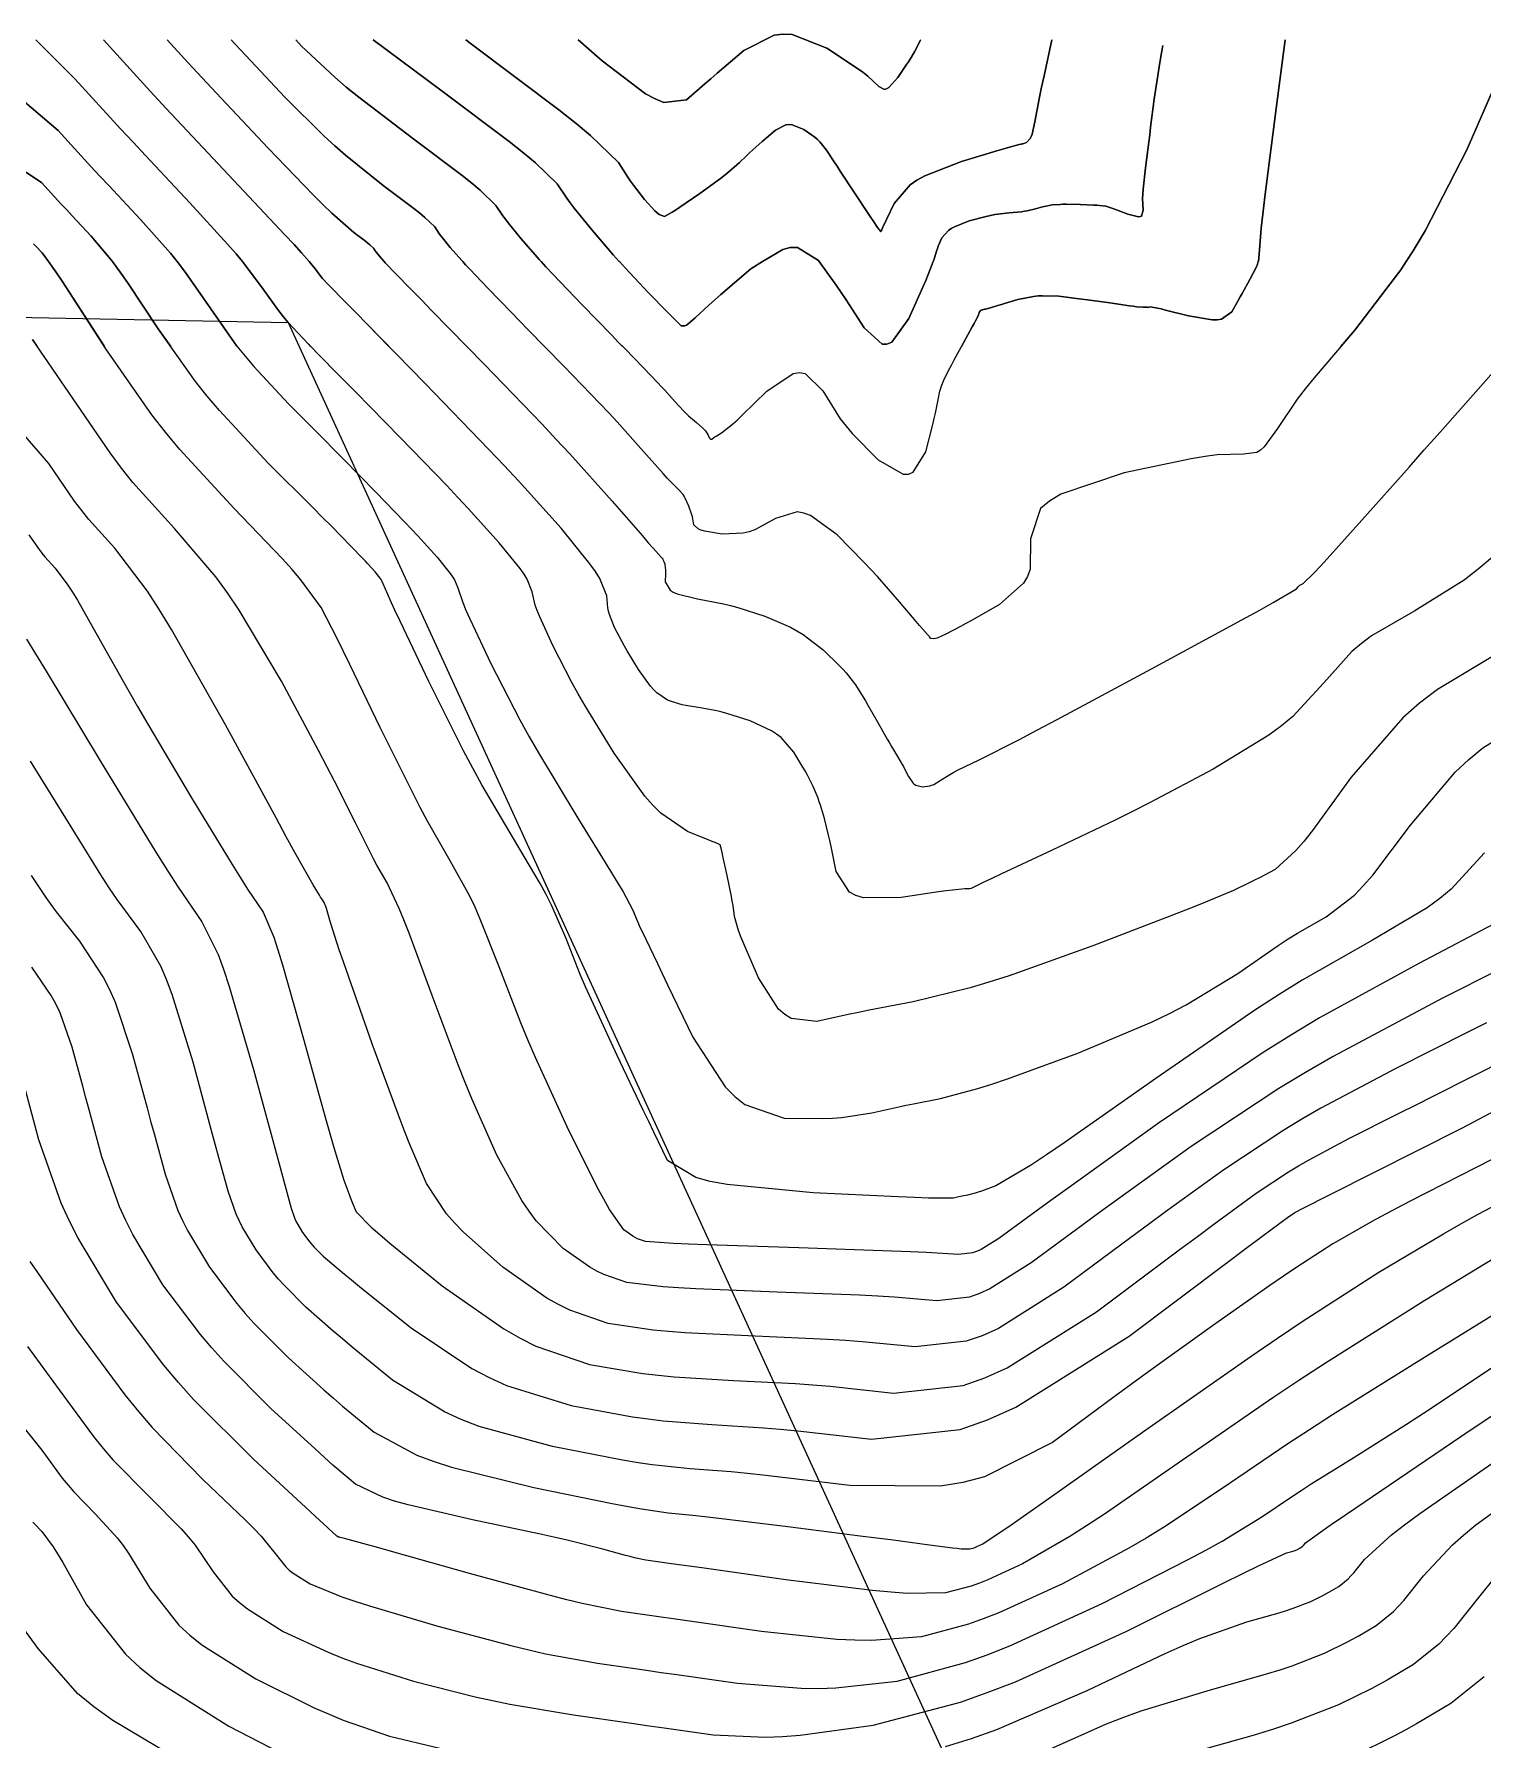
# Model space of a CAD drawing. Header units: metres. Extents: x 837475 to 838479, y 1189012 to 1191015.
# Drawn here: x 838141.1 to 838231.8, y 1190907.5 to 1191014.2 of the extents above; entities that cross this region are included whole.
import ezdxf

# ---------------------------------------------------------------- set-up
doc = ezdxf.new("R2010")
doc.units = ezdxf.units.M
doc.header["$LTSCALE"] = 0.3
for name, color, linetype in [('CORREDORVIA', 70, 'Continuous'), ('COTAS 10', 1, 'Continuous'), ('COTAS INT', 252, 'Continuous')]:
    doc.layers.add(name, color=color, linetype=linetype)

msp = doc.modelspace()

# ---------------------------------------------------------------- linework, layer by layer
at = {"layer": 'CORREDORVIA'}
msp.add_lwpolyline([(837910.67578, 1191000.96488), (838157.033, 1190996.193), (838237.174, 1190821.339), (838237.001, 1190602.875), (838240.0305, 1190437.1985), (838223.5365, 1190366.2715), (838212.196, 1190288.9195), (838227.642, 1189916.876), (838080.482, 1189451.8445), (837860.4834, 1189307.12351), (837593.19071, 1189234.39948), (837744.4868, 1189686.6093), (837750.277, 1189933.973), (837710.4905, 1190057.959), (837731.595, 1190134.414), (837885.383, 1190229.429), (837983.18356, 1190344.11971), (837817.55386, 1190502.18733), (837798.03286, 1190660.16958), (837963.57418, 1190795.98182)], close=True, dxfattribs=at)
at = {"layer": 'COTAS 10'}
for points in [[(838168.21516, 1190994.69515), (838166.038, 1190996.919), (838165.373, 1190997.599), (838164.812, 1190998.172), (838163.651, 1190999.362), (838163.218, 1190999.815), (838163.116, 1190999.925), (838163.048, 1191000), (838163.023, 1191000.027), (838162.751, 1191000.337), (838162.559, 1191000.573), (838162.516, 1191000.629), (838162.478, 1191000.681), (838162.376, 1191000.832), (838162.143, 1191001.061), (838162.021, 1191001.16), (838161.875, 1191001.276), (838161.142, 1191001.826), (838159.775, 1191003.034), (838159.23, 1191003.564), (838158.612, 1191004.18), (838155.778, 1191007.109), (838152.533, 1191010.558), (838151.656, 1191011.5), (838150.788, 1191012.438), (838149.4754, 1191013.87212), (838150.788, 1191012.438), (838151.656, 1191011.5), (838152.533, 1191010.558), (838155.778, 1191007.109), (838158.612, 1191004.18), (838159.23, 1191003.564), (838159.775, 1191003.034), (838161.142, 1191001.826), (838161.875, 1191001.276), (838162.021, 1191001.16), (838162.143, 1191001.061), (838162.376, 1191000.832), (838162.478, 1191000.681), (838162.516, 1191000.629), (838162.559, 1191000.573), (838162.751, 1191000.337), (838163.023, 1191000.027), (838163.048, 1191000), (838163.116, 1190999.925), (838163.218, 1190999.815), (838163.651, 1190999.362), (838164.812, 1190998.172), (838165.373, 1190997.599), (838166.038, 1190996.919), (838169.302, 1190993.585), (838172.928, 1190989.821), (838173.821, 1190988.871), (838174.666, 1190987.961), (838177.316, 1190985.007), (838179.208, 1190982.83), (838179.575, 1190982.41), (838179.875, 1190982.069), (838180.391, 1190981.497), (838180.46, 1190981.422), (838180.478, 1190981.394), (838180.496, 1190981.364), (838180.555, 1190981.229), (838180.603, 1190981.082), (838180.613, 1190981.043), (838180.621, 1190981.005), (838180.642, 1190980.877), (838180.649, 1190980.663), (838180.649, 1190980.465), (838180.642, 1190979.965), (838180.945, 1190979.44), (838181.14, 1190979.32), (838181.382, 1190979.209), (838182.66, 1190978.899), (838184.275, 1190978.586), (838184.73, 1190978.474), (838185.19, 1190978.351), (838186.878, 1190977.816), (838188.478, 1190977.123), (838188.881, 1190976.901), (838189.267, 1190976.665), (838190.518, 1190975.705), (838191.52, 1190974.733), (838191.75, 1190974.49), (838191.958, 1190974.259), (838192.537, 1190973.517), (838193.021, 1190972.75), (838193.169, 1190972.503), (838193.324, 1190972.24), (838193.936, 1190971.164), (838194.523, 1190970.12), (838194.662, 1190969.878), (838194.791, 1190969.657), (838195.172, 1190969.024), (838195.467, 1190968.528), (838195.543, 1190968.392), (838195.615, 1190968.256), (838195.855, 1190967.771), (838196.126, 1190967.381), (838196.218, 1190967.306), (838196.318, 1190967.244), (838196.743, 1190967.138), (838197.201, 1190967.187), (838197.321, 1190967.224), (838197.44, 1190967.27), (838197.844, 1190967.519), (838198.447, 1190967.906), (838198.691, 1190968.04), (838198.967, 1190968.185), (838200.242, 1190968.805), (838202.809, 1190970.102), (838203.901, 1190970.674), (838205.158, 1190971.339), (838211.072, 1190974.511), (838216.716, 1190977.577), (838217.802, 1190978.175), (838218.682, 1190978.665), (838220.137, 1190979.528), (838220.267, 1190979.674), (838220.311, 1190979.711), (838220.359, 1190979.746), (838220.559, 1190979.863), (838221.258, 1190980.533), (838221.62, 1190980.918), (838222.055, 1190981.389), (838224.232, 1190983.81), (838227.205, 1190987.158), (838228.141, 1190988.214), (838229.127, 1190989.327), (838233.095, 1190993.81)], [(838232.864, 1190958.746), (838227.808, 1190956.076), (838221.589, 1190952.673), (838219.829, 1190951.614), (838218.054, 1190950.504), (838211.509, 1190946.076), (838205.929, 1190942.076), (838204.763, 1190941.236), (838203.761, 1190940.512), (838201.509, 1190938.868), (838200.404, 1190938.174), (838200.125, 1190938.05), (838199.859, 1190937.955), (838198.993, 1190937.861), (838196.98, 1190937.983), (838195.99, 1190938.026), (838194.812, 1190938.072), (838188.993, 1190938.27), (838183.237, 1190938.468), (838182.098, 1190938.514), (838181.157, 1190938.556), (838179.4, 1190938.677), (838178.907, 1190938.847), (838178.762, 1190938.919), (838178.614, 1190939.003), (838178.048, 1190939.4), (838177.147, 1190940.676), (838176.787, 1190941.314), (838176.379, 1190942.076), (838174.506, 1190945.858), (838172.522, 1190950.182), (838172.043, 1190951.287), (838171.596, 1190952.351), (838170.237, 1190955.858), (838169.064, 1190958.851), (838168.734, 1190959.591), (838168.402, 1190960.293), (838167.184, 1190962.507), (838165.762, 1190964.981), (838165.302, 1190965.846), (838164.813, 1190966.79), (838162.805, 1190970.852), (838160.901, 1190974.782), (838160.477, 1190975.644), (838160.098, 1190976.407), (838159.103, 1190978.345), (838157.84, 1190980.085), (838157.292, 1190980.723), (838156.658, 1190981.43), (838153.652, 1190984.549), (838150.252, 1190988.25), (838149.369, 1190989.323), (838148.512, 1190990.418), (838145.628, 1190994.549), (838143.363, 1190998.067), (838142.895, 1190998.776), (838142.496, 1190999.369), (838142.036, 1191000), (838141.633, 1191000.554), (838141.217, 1191000.996), (838141.101, 1191001.122)], [(838141.101, 1191001.122), (838141.217, 1191000.996), (838141.633, 1191000.554), (838142.036, 1191000), (838142.496, 1190999.369), (838142.895, 1190998.776), (838143.363, 1190998.067), (838145.53391, 1190994.69515)], [(838232.406, 1190943.83), (838227.255, 1190941.191), (838226.11, 1190940.588), (838225.086, 1190940.04), (838222.406, 1190938.521), (838220.105, 1190937.031), (838219.321, 1190936.501), (838218.473, 1190935.92), (838214.877, 1190933.398), (838210.903, 1190930.542), (838209.816, 1190929.75), (838208.735, 1190928.958), (838204.877, 1190926.094), (838200.608, 1190923.938), (838199.267, 1190923.592), (838197.857, 1190923.355), (838192.19, 1190923.407), (838186.936, 1190924.031), (838185.786, 1190924.155), (838184.768, 1190924.257), (838182.19, 1190924.45), (838179.826, 1190924.696), (838178.942, 1190924.831), (838177.958, 1190924.996), (838173.576, 1190925.836), (838168.982, 1190927.102), (838167.864, 1190927.536), (838166.813, 1190928.006), (838163.576, 1190930.005), (838161.039, 1190932.065), (838160.43, 1190932.574), (838159.862, 1190933.056), (838158.145, 1190934.574), (838156.783, 1190935.939), (838156.439, 1190936.324), (838156.108, 1190936.713), (838155.031, 1190938.145), (838154.162, 1190939.593), (838153.962, 1190939.993), (838153.781, 1190940.391), (838153.275, 1190941.826), (838152.703, 1190943.934), (838152.48, 1190944.758), (838152.229, 1190945.686), (838151.087, 1190949.904), (838149.779, 1190954.137), (838149.422, 1190955.074), (838149.069, 1190955.909), (838147.811, 1190958.078), (838146.336, 1190960.081), (838145.845, 1190960.812), (838145.317, 1190961.619), (838143.114, 1190965.171), (838140.91, 1190968.735)], [(838140.735, 1190932.112), (838142.704, 1190929.393), (838144.856, 1190926.469), (838145.463, 1190925.728), (838146.076, 1190925.018), (838148.333, 1190922.704), (838150.342, 1190920.695), (838150.799, 1190920.178), (838151.213, 1190919.677), (838152.351, 1190918.007), (838153.542, 1190916.485), (838153.99, 1190916.077), (838154.49, 1190915.675), (838156.722, 1190914.274), (838159.536, 1190912.966), (838160.402, 1190912.624), (838161.306, 1190912.29), (838164.887, 1190911.154), (838168.749, 1190910.172), (838169.83, 1190909.936), (838170.917, 1190909.715), (838174.887, 1190909.042), (838178.666, 1190908.503), (838179.633, 1190908.365), (838180.565, 1190908.233), (838183.643, 1190907.798), (838186.913, 1190907.648), (838187.965, 1190907.695), (838189.081, 1190907.781), (838193.643, 1190908.41), (838199.108, 1190909.847), (838200.793, 1190910.443), (838202.552, 1190911.123), (838209.527, 1190914.294), (838215.6, 1190917.312), (838216.791, 1190917.896), (838217.769, 1190918.371), (838219.527, 1190919.181), (838219.85, 1190919.272), (838219.923, 1190919.295), (838219.989, 1190919.316), (838220.165, 1190919.385), (838220.286, 1190919.445), (838220.317, 1190919.461), (838220.347, 1190919.478), (838220.445, 1190919.536), (838220.539, 1190919.612), (838220.566, 1190919.639), (838220.595, 1190919.67), (838220.701, 1190919.804), (838222.259, 1190920.918), (838223.202, 1190921.567), (838224.367, 1190922.362), (838230.421, 1190926.462), (838236.834, 1190930.741)]]:
    msp.add_lwpolyline(points, dxfattribs=at)
msp.add_lwpolyline([(838175.178, 1191013.87212), (838176.687, 1191012.561), (838179.399, 1191010.498), (838180.002, 1191010.179), (838180.542, 1191009.969), (838181.958, 1191010.123), (838183.115, 1191011.123), (838183.492, 1191011.448), (838183.894, 1191011.793), (838185.547, 1191013.21), (838187.447, 1191014.177), (838188.003, 1191014.239), (838188.573, 1191014.211), (838190.742, 1191013.365), (838192.614, 1191012.126), (838192.997, 1191011.85), (838193.321, 1191011.603), (838194.001, 1191010.955), (838194.363, 1191010.764), (838194.486, 1191010.806), (838194.62, 1191010.889), (838195.187, 1191011.531), (838195.735, 1191012.328), (838195.856, 1191012.509), (838195.964, 1191012.673), (838196.245, 1191013.122), (838196.616, 1191013.857), (838196.62325, 1191013.87212), (838196.616, 1191013.857), (838196.245, 1191013.122), (838195.964, 1191012.673), (838195.856, 1191012.509), (838195.735, 1191012.328), (838195.187, 1191011.531), (838194.62, 1191010.889), (838194.486, 1191010.806), (838194.363, 1191010.764), (838194.001, 1191010.955), (838193.321, 1191011.603), (838192.997, 1191011.85), (838192.614, 1191012.126), (838190.742, 1191013.365), (838188.573, 1191014.211), (838188.003, 1191014.239), (838187.447, 1191014.177), (838185.547, 1191013.21), (838183.894, 1191011.793), (838183.492, 1191011.448), (838183.115, 1191011.123), (838181.958, 1191010.123), (838180.542, 1191009.969), (838180.002, 1191010.179), (838179.399, 1191010.498), (838176.687, 1191012.561)], close=True, dxfattribs=at)
at = {"layer": 'COTAS INT'}
for points in [[(838233.565, 1190975.966), (838228.965, 1190973.229), (838227.847, 1190972.36), (838226.797, 1190971.443), (838223.565, 1190967.732), (838221.136, 1190964.397), (838220.592, 1190963.717), (838220.103, 1190963.143), (838218.802, 1190961.947), (838217.833, 1190961.44), (838217.554, 1190961.3), (838217.271, 1190961.159), (838216.208, 1190960.65), (838214.193, 1190959.809), (838213.309, 1190959.459), (838212.284, 1190959.058), (838207.406, 1190957.186), (838202.153, 1190955.305), (838200.891, 1190954.899), (838199.714, 1190954.542), (838196.159, 1190953.665), (838193.403, 1190953.142), (838192.729, 1190953.008), (838192.094, 1190952.878), (838190.122, 1190952.449), (838188.517, 1190952.624), (838188.112, 1190952.875), (838187.725, 1190953.214), (838186.473, 1190955.17), (838185.551, 1190957.3), (838185.371, 1190957.748), (838185.225, 1190958.136), (838184.972, 1190959.024), (838184.878, 1190959.712), (838184.832, 1190959.973), (838184.777, 1190960.264), (838184.507, 1190961.573), (838184.243, 1190962.786), (838184.192, 1190963.018), (838184.151, 1190963.205), (838184.084, 1190963.505), (838183.767, 1190963.636), (838183.568, 1190963.717), (838183.322, 1190963.818), (838182.032, 1190964.341), (838180.352, 1190965.487), (838179.859, 1190965.98), (838179.355, 1190966.549), (838177.433, 1190969.236), (838175.629, 1190972.207), (838175.197, 1190972.954), (838174.796, 1190973.669), (838173.593, 1190975.981), (838172.784, 1190977.772), (838172.63, 1190978.159), (838172.506, 1190978.498), (838172.314, 1190979.331), (838172, 1190980.121), (838171.799, 1190980.433), (838171.55, 1190980.787), (838170.239, 1190982.403), (838168.301, 1190984.555), (838167.657, 1190985.246), (838166.965, 1190985.979), (838164.078, 1190988.97), (838161.246, 1190991.856), (838160.59, 1190992.522), (838159.989, 1190993.131), (838158.283, 1190994.85), (838157.033, 1190996.193), (838156.721, 1190996.566), (838156.424, 1190996.938), (838155.472, 1190998.283), (838154.247, 1190999.93), (838154.189, 1191000), (838153.777, 1191000.493), (838153.251, 1191001.102), (838150.878, 1191003.689), (838148.108, 1191006.636), (838147.33, 1191007.472), (838146.549, 1191008.318), (838143.689, 1191011.447), (838141.24807, 1191013.87212), (838143.689, 1191011.447), (838146.549, 1191008.318), (838147.33, 1191007.472), (838148.108, 1191006.636), (838150.878, 1191003.689), (838153.251, 1191001.102), (838153.777, 1191000.493), (838154.189, 1191000), (838154.247, 1190999.93), (838155.472, 1190998.283), (838156.424, 1190996.938), (838156.721, 1190996.566), (838157.033, 1190996.193), (838158.283, 1190994.85), (838158.43668, 1190994.69515)], [(838177.96259, 1190994.69515), (838177.698, 1190994.967), (838177.264, 1190995.413), (838175.428, 1190997.304), (838173.598, 1190999.22), (838173.169, 1190999.682), (838172.877, 1191000), (838172.773, 1191000.113), (838171.623, 1191001.423), (838170.814, 1191002.422), (838170.633, 1191002.658), (838170.471, 1191002.876), (838170.042, 1191003.518), (838169.055, 1191004.482), (838168.541, 1191004.904), (838167.924, 1191005.393), (838164.825, 1191007.717), (838161.459, 1191010.283), (838160.673, 1191010.924), (838159.951, 1191011.535), (838157.868, 1191013.491), (838157.50943, 1191013.87212), (838157.868, 1191013.491), (838159.951, 1191011.535), (838160.673, 1191010.924), (838161.459, 1191010.283), (838164.825, 1191007.717), (838167.924, 1191005.393), (838168.541, 1191004.904), (838169.055, 1191004.482), (838170.042, 1191003.518), (838170.471, 1191002.876), (838170.633, 1191002.658), (838170.814, 1191002.422), (838171.623, 1191001.423), (838172.773, 1191000.113), (838172.877, 1191000), (838173.169, 1190999.682), (838173.598, 1190999.22), (838175.428, 1190997.304), (838177.264, 1190995.413), (838177.698, 1190994.967), (838178.099, 1190994.555), (838179.278, 1190993.347), (838180.167, 1190992.424), (838180.386, 1190992.191), (838180.594, 1190991.968), (838181.243, 1190991.243), (838181.799, 1190990.64), (838181.946, 1190990.493), (838182.091, 1190990.354), (838182.591, 1190989.928), (838182.997, 1190989.582), (838183.083, 1190989.494), (838183.157, 1190989.409), (838183.326, 1190989.133), (838183.415, 1190988.942), (838183.439, 1190988.912), (838183.462, 1190988.891), (838183.543, 1190988.897), (838183.685, 1190988.998), (838183.747, 1190989.037), (838183.819, 1190989.081), (838184.162, 1190989.282), (838184.845, 1190989.824), (838185.132, 1190990.083), (838185.46, 1190990.389), (838186.998, 1190991.89), (838188.637, 1190992.995), (838189.029, 1190993.052), (838189.395, 1190993.001), (838190.494, 1190991.919), (838191.589, 1190990.17), (838191.953, 1190989.699), (838192.343, 1190989.233), (838193.969, 1190987.6), (838195.517, 1190986.707), (838195.858, 1190986.708), (838196.161, 1190986.816), (838196.939, 1190988.106), (838197.379, 1190989.816), (838197.47, 1190990.189), (838197.546, 1190990.518), (838197.707, 1190991.347), (838197.814, 1190991.883), (838197.856, 1190992.028), (838197.903, 1190992.172), (838198.118, 1190992.681), (838198.451, 1190993.328), (838198.573, 1190993.558), (838198.708, 1190993.811), (838199.302, 1190994.912), (838199.855, 1190995.929), (838199.963, 1190996.13), (838200.052, 1190996.295), (838200.214, 1190996.601), (838200.247, 1190996.68), (838200.263, 1190996.724), (838200.289, 1190996.807), (838200.321, 1190996.88), (838200.333, 1190996.897), (838200.347, 1190996.911), (838200.405, 1190996.952), (838200.469, 1190996.978), (838200.486, 1190996.984), (838200.502, 1190996.99), (838200.556, 1190997.007), (838200.611, 1190997.019), (838200.627, 1190997.022), (838200.643, 1190997.026), (838200.707, 1190997.035), (838200.811, 1190997.059), (838200.853, 1190997.071), (838200.901, 1190997.086), (838201.123, 1190997.156), (838201.524, 1190997.279), (838201.684, 1190997.326), (838201.866, 1190997.38), (838202.702, 1190997.62), (838203.688, 1190997.822), (838203.965, 1190997.851), (838204.243, 1190997.868), (838205.261, 1190997.833), (838206.378, 1190997.701), (838206.718, 1190997.657), (838207.072, 1190997.61), (838208.462, 1190997.413), (838209.682, 1190997.239), (838209.929, 1190997.206), (838210.136, 1190997.18), (838210.554, 1190997.142), (838210.689, 1190997.146), (838210.718, 1190997.145), (838210.743, 1190997.145), (838210.801, 1190997.14), (838210.851, 1190997.139), (838210.871, 1190997.141), (838210.894, 1190997.145), (838210.998, 1190997.165), (838211.437, 1190997.095), (838211.671, 1190997.041), (838211.954, 1190996.972), (838213.382, 1190996.597), (838214.86, 1190996.349), (838215.174, 1190996.36), (838215.448, 1190996.406), (838216.093, 1190996.856), (838216.497, 1190997.577), (838216.618, 1190997.792), (838216.743, 1190998.014), (838217.229, 1190998.872), (838217.63, 1190999.667), (838217.701, 1190999.849), (838217.751, 1191000), (838217.756, 1191000.014), (838217.81, 1191000.474), (838217.937, 1191002.084), (838218.037, 1191002.975), (838218.166, 1191004.058), (838218.868, 1191009.579), (838219.44277, 1191013.87212), (838218.868, 1191009.579), (838218.166, 1191004.058), (838218.037, 1191002.975), (838217.937, 1191002.084), (838217.81, 1191000.474), (838217.756, 1191000.014), (838217.751, 1191000), (838217.701, 1190999.849), (838217.63, 1190999.667), (838217.229, 1190998.872), (838216.743, 1190998.014), (838216.618, 1190997.792), (838216.497, 1190997.577), (838216.093, 1190996.856), (838215.448, 1190996.406), (838215.174, 1190996.36), (838214.86, 1190996.349), (838213.382, 1190996.597), (838211.954, 1190996.972), (838211.671, 1190997.041), (838211.437, 1190997.095), (838210.998, 1190997.165), (838210.894, 1190997.145), (838210.871, 1190997.141), (838210.851, 1190997.139), (838210.801, 1190997.14), (838210.743, 1190997.145), (838210.718, 1190997.145), (838210.689, 1190997.146), (838210.554, 1190997.142), (838210.136, 1190997.18), (838209.929, 1190997.206), (838209.682, 1190997.239), (838208.462, 1190997.413), (838207.072, 1190997.61), (838206.718, 1190997.657), (838206.378, 1190997.701), (838205.261, 1190997.833), (838204.243, 1190997.868), (838203.965, 1190997.851), (838203.688, 1190997.822), (838202.702, 1190997.62), (838201.866, 1190997.38), (838201.684, 1190997.326), (838201.524, 1190997.279), (838201.123, 1190997.156), (838200.901, 1190997.086), (838200.853, 1190997.071), (838200.811, 1190997.059), (838200.707, 1190997.035), (838200.643, 1190997.026), (838200.627, 1190997.022), (838200.611, 1190997.019), (838200.556, 1190997.007), (838200.502, 1190996.99), (838200.486, 1190996.984), (838200.469, 1190996.978), (838200.405, 1190996.952), (838200.347, 1190996.911), (838200.333, 1190996.897), (838200.321, 1190996.88), (838200.289, 1190996.807), (838200.263, 1190996.724), (838200.247, 1190996.68), (838200.214, 1190996.601), (838200.052, 1190996.295), (838199.963, 1190996.13), (838199.855, 1190995.929), (838199.302, 1190994.912), (838199.18501, 1190994.69515)], [(838232.938, 1191011.876), (838230.796, 1191007.005), (838228.191, 1191001.936), (838227.438, 1191000.68), (838227.001, 1191000), (838226.672, 1190999.488), (838223.791, 1190995.714), (838221.242, 1190992.726), (838220.685, 1190992.029), (838220.192, 1190991.389), (838218.949, 1190989.546), (838218.123, 1190988.405), (838217.893, 1190988.207), (838217.663, 1190988.059), (838216.829, 1190987.953), (838215.173, 1190987.91), (838214.424, 1190987.802), (838213.55, 1190987.654), (838209.348, 1190986.773), (838205.396, 1190985.441), (838204.68, 1190985.008), (838204.128, 1190984.547), (838203.502, 1190982.652), (838203.473, 1190980.758), (838203.298, 1190980.299), (838203.05, 1190979.867), (838201.551, 1190978.543), (838199.837, 1190977.563), (838199.453, 1190977.348), (838199.109, 1190977.158), (838198.195, 1190976.678), (838197.653, 1190976.442), (838197.543, 1190976.407), (838197.45, 1190976.385), (838197.262, 1190976.411), (838197.185, 1190976.517), (838197.163, 1190976.544), (838197.14, 1190976.571), (838197.053, 1190976.659), (838196.729, 1190977.025), (838196.556, 1190977.226), (838196.348, 1190977.47), (838195.295, 1190978.714), (838193.915, 1190980.284), (838193.5, 1190980.733), (838193.07, 1190981.189), (838191.4, 1190982.891), (838189.733, 1190984.111), (838189.306, 1190984.264), (838188.893, 1190984.337), (838187.529, 1190983.929), (838186.247, 1190983.211), (838185.886, 1190983.087), (838185.523, 1190982.995), (838184.191, 1190982.936), (838183.102, 1190983.121), (838182.891, 1190983.183), (838182.72, 1190983.251), (838182.432, 1190983.537), (838182.365, 1190983.907), (838182.334, 1190984.028), (838182.297, 1190984.158), (838182.119, 1190984.692), (838181.892, 1190985.205), (838181.825, 1190985.322), (838181.756, 1190985.427), (838181.491, 1190985.712), (838180.983, 1190986.212), (838180.761, 1190986.451), (838180.503, 1190986.735), (838179.28, 1190988.125), (838177.63, 1190989.964), (838177.104, 1190990.531), (838176.548, 1190991.123), (838174.29, 1190993.466), (838172.068, 1190995.737), (838171.536, 1190996.283), (838171.038, 1190996.792), (838169.539, 1190998.333), (838168.408, 1190999.518), (838168.142, 1190999.803), (838167.962, 1191000), (838168.142, 1190999.803), (838168.408, 1190999.518), (838169.539, 1190998.333), (838171.038, 1190996.792), (838171.536, 1190996.283), (838172.068, 1190995.737), (838173.08737, 1190994.69515)], [(838222.92184, 1190994.69515), (838223.791, 1190995.714), (838226.672, 1190999.488), (838227.001, 1191000), (838227.438, 1191000.68), (838228.191, 1191001.936), (838230.796, 1191007.005), (838232.938, 1191011.876)], [(838153.85106, 1190994.69515), (838153.832, 1190994.719), (838152.191, 1190997.038), (838150.619, 1190999.309), (838150.15, 1190999.92), (838150.086, 1191000), (838149.666, 1191000.524), (838147.796, 1191002.644), (838145.811, 1191004.756), (838145.254, 1191005.356), (838144.693, 1191005.962), (838142.644, 1191008.204), (838140.384, 1191010.127)], [(838140.384, 1191010.127), (838142.644, 1191008.204), (838144.693, 1191005.962), (838145.254, 1191005.356), (838145.811, 1191004.756), (838147.796, 1191002.644), (838149.666, 1191000.524), (838150.086, 1191000), (838150.15, 1190999.92), (838150.619, 1190999.309), (838152.191, 1190997.038), (838153.832, 1190994.719), (838154.345, 1190994.077), (838154.883, 1190993.435), (838157.038, 1190991.118), (838159.292, 1190988.858), (838159.893, 1190988.252), (838160.484, 1190987.655), (838162.533, 1190985.572), (838164.327, 1190983.714), (838164.756, 1190983.259), (838165.157, 1190982.829), (838166.36, 1190981.493), (838167.175, 1190980.489), (838167.33, 1190980.269), (838167.454, 1190980.075), (838167.65, 1190979.584), (838167.964, 1190978.661), (838168.164, 1190978.194), (838168.413, 1190977.635), (838169.718, 1190974.853), (838171.531, 1190971.327), (838172.1, 1190970.299), (838172.698, 1190969.249), (838175.099, 1190965.269), (838177.215, 1190961.86), (838177.633, 1190961.171), (838177.978, 1190960.591), (838178.617, 1190959.413), (838178.839, 1190958.855), (838178.921, 1190958.665), (838179.012, 1190958.461), (838179.413, 1190957.595), (838180.147, 1190956.069), (838180.446, 1190955.447), (838180.788, 1190954.74), (838182.373, 1190951.466), (838184.377, 1190948.355), (838184.985, 1190947.75), (838185.614, 1190947.256), (838188.075, 1190946.397), (838190.504, 1190946.365), (838191.112, 1190946.393), (838191.693, 1190946.436), (838193.561, 1190946.725), (838195.247, 1190947.1), (838195.713, 1190947.198), (838196.179, 1190947.294), (838197.858, 1190947.619), (838200.198, 1190948.243), (838201.08, 1190948.528), (838202.064, 1190948.861), (838206.462, 1190950.468), (838211.074, 1190952.402), (838212.192, 1190952.942), (838213.242, 1190953.484), (838216.462, 1190955.455), (838218.997, 1190957.204), (838219.616, 1190957.606), (838220.199, 1190957.971), (838222.003, 1190958.993), (838223.767, 1190960.351), (838224.324, 1190960.929), (838224.911, 1190961.593), (838227.281, 1190964.722), (838230.068, 1190968.043), (838230.918, 1190968.83), (838231.803, 1190969.56), (838235.278, 1190971.714)], [(838231.898, 1190963.008), (838229.832, 1190960.735), (838229.107, 1190960.136), (838228.315, 1190959.549), (838224.906, 1190957.535), (838220.487, 1190955.031), (838219.06, 1190954.135), (838217.544, 1190953.152), (838211.333, 1190948.868), (838205.67, 1190944.885), (838204.5, 1190944.09), (838203.502, 1190943.43), (838201.333, 1190942.16), (838200.426, 1190941.828), (838200.223, 1190941.76), (838200.041, 1190941.701), (838199.558, 1190941.572), (838199.212, 1190941.505), (838199.115, 1190941.485), (838199.019, 1190941.465), (838198.671, 1190941.388), (838197.113, 1190941.389), (838196.253, 1190941.418), (838195.208, 1190941.46), (838189.888, 1190941.715), (838184.518, 1190942.231), (838183.441, 1190942.438), (838182.541, 1190942.671), (838180.775, 1190943.745), (838179.924, 1190945.513), (838179.603, 1190946.185), (838179.244, 1190946.936), (838177.636, 1190950.308), (838176.017, 1190953.796), (838175.651, 1190954.621), (838175.321, 1190955.385), (838174.427, 1190957.636), (838173.521, 1190959.721), (838173.183, 1190960.381), (838172.808, 1190961.077), (838171.141, 1190963.888), (838169.166, 1190967.249), (838168.596, 1190968.291), (838168.016, 1190969.382), (838165.842, 1190973.726), (838164.042, 1190977.498), (838163.698, 1190978.229), (838163.422, 1190978.823), (838162.985, 1190979.838), (838162.909, 1190980.029), (838162.86, 1190980.105), (838162.8, 1190980.191), (838162.482, 1190980.582), (838162.012, 1190981.104), (838161.856, 1190981.272), (838161.689, 1190981.449), (838160.989, 1190982.175), (838159.721, 1190983.455), (838159.195, 1190983.982), (838158.594, 1190984.585), (838155.793, 1190987.385), (838152.733, 1190990.677), (838151.969, 1190991.588), (838151.241, 1190992.5), (838148.909, 1190995.793), (838146.991, 1190998.688), (838146.522, 1190999.348), (838146.081, 1190999.947), (838146.037, 1191000), (838144.715, 1191001.599), (838143.514, 1191002.876), (838143.177, 1191003.239), (838142.838, 1191003.605), (838141.599, 1191004.961), (838139.703, 1191006.201)], [(838139.703, 1191006.201), (838141.599, 1191004.961), (838142.838, 1191003.605), (838143.177, 1191003.239), (838143.514, 1191002.876), (838144.715, 1191001.599), (838146.037, 1191000), (838146.081, 1190999.947), (838146.522, 1190999.348), (838146.991, 1190998.688), (838148.909, 1190995.793), (838149.68646, 1190994.69515)], [(838232.4, 1190981.507), (838231.512, 1190980.746), (838230.633, 1190980.056), (838227.55, 1190978.149), (838224.843, 1190976.574), (838224.201, 1190976.094), (838223.607, 1190975.594), (838221.851, 1190973.63), (838219.909, 1190971.531), (838219.197, 1190970.946), (838218.41, 1190970.36), (838214.937, 1190968.229), (838210.978, 1190966.149), (838209.884, 1190965.594), (838208.791, 1190965.049), (838204.852, 1190963.156), (838201.68, 1190961.676), (838201.072, 1190961.391), (838200.58, 1190961.16), (838199.778, 1190960.775), (838199.693, 1190960.751), (838199.653, 1190960.747), (838199.607, 1190960.745), (838199.382, 1190960.745), (838198.607, 1190960.667), (838198.215, 1190960.615), (838197.744, 1190960.549), (838195.401, 1190960.203), (838193.045, 1190960.19), (838192.566, 1190960.336), (838192.163, 1190960.545), (838191.334, 1190961.84), (838191.017, 1190963.39), (838190.936, 1190963.761), (838190.859, 1190964.106), (838190.605, 1190965.141), (838190.355, 1190965.977), (838190.279, 1190966.196), (838190.201, 1190966.411), (838189.897, 1190967.143), (838189.517, 1190967.9), (838189.39, 1190968.13), (838189.254, 1190968.369), (838188.688, 1190969.309), (838187.887, 1190970.215), (838187.604, 1190970.433), (838187.294, 1190970.637), (838185.952, 1190971.258), (838184.548, 1190971.706), (838184.199, 1190971.801), (838183.867, 1190971.883), (838182.814, 1190972.078), (838181.93, 1190972.22), (838181.706, 1190972.269), (838181.491, 1190972.323), (838180.788, 1190972.556), (838180.116, 1190973.01), (838179.921, 1190973.203), (838179.722, 1190973.426), (838178.968, 1190974.476), (838178.264, 1190975.635), (838178.095, 1190975.927), (838177.939, 1190976.206), (838177.469, 1190977.108), (838177.155, 1190977.909), (838177.095, 1190978.124), (838177.048, 1190978.336), (838176.978, 1190979.077), (838176.545, 1190980.166), (838176.269, 1190980.598), (838175.924, 1190981.085), (838174.117, 1190983.313), (838171.446, 1190986.28), (838170.557, 1190987.233), (838169.604, 1190988.243), (838165.622, 1190992.368), (838162.009, 1190996.056), (838161.287, 1190996.792), (838160.687, 1190997.404), (838159.527, 1190998.582), (838160.687, 1190997.404), (838161.287, 1190996.792), (838162.009, 1190996.056), (838163.34218, 1190994.69515)], [(838236.422, 1190957.488), (838229.282, 1190953.899), (838222.446, 1190950.253), (838220.707, 1190949.246), (838219.035, 1190948.24), (838213.547, 1190944.617), (838208.939, 1190941.301), (838207.821, 1190940.489), (838206.771, 1190939.722), (838203.547, 1190937.337), (838200.95, 1190935.706), (838200.295, 1190935.414), (838199.668, 1190935.192), (838197.633, 1190934.97), (838194.971, 1190935.193), (838193.949, 1190935.252), (838192.803, 1190935.309), (838187.633, 1190935.506), (838182.555, 1190935.714), (838181.467, 1190935.778), (838180.517, 1190935.844), (838178.235, 1190936.109), (838176.785, 1190936.607), (838176.359, 1190936.821), (838175.922, 1190937.068), (838174.259, 1190938.235), (838172.568, 1190939.972), (838172.114, 1190940.579), (838171.667, 1190941.24), (838170.104, 1190944.08), (838168.555, 1190947.557), (838168.117, 1190948.62), (838167.676, 1190949.726), (838166.046, 1190954.08), (838164.607, 1190957.981), (838164.284, 1190958.801), (838163.995, 1190959.509), (838163.226, 1190961.126), (838162.587, 1190962.236), (838162.381, 1190962.625), (838162.161, 1190963.049), (838161.259, 1190964.873), (838159.947, 1190967.483), (838159.468, 1190968.402), (838158.939, 1190969.407), (838156.613, 1190973.747), (838153.972, 1190978.192), (838153.245, 1190979.263), (838152.52, 1190980.264), (838149.917, 1190983.304), (838147.327, 1190986.181), (838146.61, 1190987.08), (838145.893, 1190988.024), (838143.304, 1190991.8), (838141.04, 1190995.118)], [(838141.04, 1190995.118), (838141.32853, 1190994.69515)], [(838232.023, 1190952.361), (838230.908, 1190951.799), (838226.349, 1190949.507), (838221.673, 1190947.013), (838220.484, 1190946.325), (838219.34, 1190945.637), (838215.586, 1190943.158), (838211.95, 1190940.526), (838210.879, 1190939.741), (838209.781, 1190938.932), (838205.586, 1190935.807), (838201.496, 1190933.238), (838200.465, 1190932.779), (838199.477, 1190932.429), (838196.272, 1190932.079), (838192.962, 1190932.402), (838191.908, 1190932.478), (838190.794, 1190932.546), (838186.272, 1190932.742), (838181.873, 1190932.959), (838180.836, 1190933.041), (838179.877, 1190933.132), (838177.07, 1190933.541), (838174.662, 1190934.368), (838173.955, 1190934.723), (838173.231, 1190935.133), (838170.469, 1190937.07), (838167.989, 1190939.269), (838167.442, 1190939.843), (838166.955, 1190940.403), (838165.701, 1190942.302), (838164.657, 1190944.741), (838164.303, 1190945.641), (838163.92, 1190946.638), (838162.302, 1190951.052), (838160.805, 1190955.288), (838160.499, 1190956.173), (838160.239, 1190956.933), (838159.692, 1190958.638), (838159.484, 1190959.372), (838159.438, 1190959.52), (838159.397, 1190959.644), (838159.292, 1190959.888), (838159.141, 1190960.113), (838159.072, 1190960.223), (838158.99, 1190960.355), (838158.595, 1190961.005), (838157.466, 1190963.018), (838156.922, 1190964.008), (838156.278, 1190965.186), (838153.117, 1190971.005), (838149.732, 1190976.986), (838148.947, 1190978.266), (838148.228, 1190979.383), (838146.182, 1190982.06), (838144.567, 1190983.853), (838144.12, 1190984.414), (838143.673, 1190985.002), (838142.06, 1190987.356), (838140.19, 1190989.543)], [(838140.815, 1190982.911), (838141.454, 1190981.98), (838141.631, 1190981.747), (838141.808, 1190981.525), (838142.447, 1190980.815), (838143.256, 1190979.756), (838143.541, 1190979.314), (838143.851, 1190978.807), (838145.191, 1190976.44), (838147, 1190973.211), (838147.607, 1190972.16), (838148.259, 1190971.042), (838150.998, 1190966.44), (838153.53, 1190962.274), (838154.054, 1190961.431), (838154.499, 1190960.723), (838155.465, 1190959.285), (838156.139, 1190957.717), (838156.4, 1190956.926), (838156.694, 1190955.98), (838158.027, 1190951.278), (838159.35, 1190946.461), (838159.638, 1190945.442), (838159.892, 1190944.561), (838160.524, 1190942.518), (838160.893, 1190941.512), (838160.98, 1190941.285), (838161.061, 1190941.08), (838161.299, 1190940.524), (838162.243, 1190939.566), (838162.769, 1190939.108), (838163.41, 1190938.565), (838166.68, 1190935.906), (838170.54, 1190933.198), (838171.552, 1190932.625), (838172.54, 1190932.129), (838175.906, 1190930.972), (838179.237, 1190930.42), (838180.204, 1190930.304), (838181.19, 1190930.205), (838184.912, 1190929.978), (838188.785, 1190929.783), (838189.867, 1190929.703), (838190.954, 1190929.612), (838194.912, 1190929.189), (838199.286, 1190929.666), (838200.634, 1190930.143), (838202.042, 1190930.77), (838207.625, 1190934.277), (838212.791, 1190938.142), (838213.937, 1190938.994), (838214.96, 1190939.752), (838217.625, 1190941.699), (838219.645, 1190943.033), (838220.26, 1190943.403), (838220.9, 1190943.774), (838223.416, 1190945.116), (838226.578, 1190946.706), (838227.625, 1190947.234), (838228.746, 1190947.799), (838233.416, 1190950.153)], [(838140.659, 1190976.37), (838141.217, 1190975.461), (838141.891, 1190974.358), (838145.276, 1190968.761), (838148.765, 1190963.041), (838149.504, 1190961.861), (838150.145, 1190960.855), (838151.638, 1190958.682), (838152.652, 1190956.636), (838152.989, 1190955.711), (838153.352, 1190954.631), (838154.87, 1190949.437), (838156.529, 1190943.303), (838156.761, 1190942.446), (838157.219, 1190940.755), (838157.428, 1190940.162), (838157.503, 1190939.997), (838157.586, 1190939.832), (838157.945, 1190939.233), (838158.391, 1190938.641), (838158.527, 1190938.48), (838158.67, 1190938.321), (838159.233, 1190937.756), (838160.443, 1190936.73), (838160.993, 1190936.279), (838161.637, 1190935.756), (838164.741, 1190933.264), (838168.533, 1190930.717), (838169.611, 1190930.158), (838170.702, 1190929.663), (838174.741, 1190928.404), (838178.598, 1190927.708), (838179.573, 1190927.568), (838180.508, 1190927.45), (838183.551, 1190927.214), (838186.776, 1190927.02), (838187.827, 1190926.929), (838188.945, 1190926.822), (838193.551, 1190926.298), (838199.094, 1190926.903), (838200.804, 1190927.508), (838202.588, 1190928.302), (838209.664, 1190932.747), (838215.802, 1190937.352), (838216.995, 1190938.247), (838217.97, 1190938.977), (838219.664, 1190940.241), (838219.95, 1190940.43), (838220.037, 1190940.482), (838220.128, 1190940.535), (838220.484, 1190940.725), (838222.248, 1190941.614), (838230.484, 1190945.767), (838237.576, 1190949.513)], [(838140.951, 1190961.58), (838141.87, 1190960.198), (838142.185, 1190959.764), (838142.527, 1190959.308), (838143.984, 1190957.475), (838145.485, 1190955.183), (838145.855, 1190954.437), (838146.205, 1190953.642), (838147.305, 1190950.372), (838148.206, 1190947.044), (838148.431, 1190946.213), (838148.645, 1190945.423), (838149.331, 1190942.896), (838150.133, 1190940.621), (838150.421, 1190939.988), (838150.737, 1190939.355), (838152.116, 1190937.057), (838153.825, 1190934.785), (838154.35, 1190934.169), (838154.897, 1190933.557), (838157.057, 1190931.392), (838159.28, 1190929.383), (838159.867, 1190928.87), (838160.441, 1190928.375), (838162.411, 1190926.746), (838165.093, 1190925.296), (838166.117, 1190924.915), (838167.262, 1190924.542), (838172.411, 1190923.267), (838177.318, 1190922.284), (838178.31, 1190922.094), (838179.144, 1190921.941), (838180.83, 1190921.686), (838182.373, 1190921.542), (838183.116, 1190921.459), (838183.996, 1190921.357), (838188.315, 1190920.83), (838192.844, 1190920.26), (838193.857, 1190920.13), (838194.765, 1190920.013), (838197.175, 1190919.69), (838198.611, 1190919.503), (838198.906, 1190919.471), (838199.157, 1190919.448), (838199.69, 1190919.435), (838199.964, 1190919.509), (838200.05, 1190919.54), (838200.141, 1190919.576), (838200.511, 1190919.745), (838202.287, 1190920.94), (838203.266, 1190921.624), (838204.456, 1190922.459), (838210.511, 1190926.749), (838217.298, 1190931.499), (838218.95, 1190932.624), (838220.503, 1190933.667), (838225.288, 1190936.749), (838229.341, 1190939.161), (838230.432, 1190939.781), (838231.51, 1190940.381), (838235.288, 1190942.376)], [(838233.596, 1190938.282), (838228.17, 1190934.978), (838221.951, 1190931.052), (838220.293, 1190929.967), (838218.662, 1190928.883), (838213.001, 1190924.978), (838208.133, 1190921.613), (838207.002, 1190920.87), (838205.965, 1190920.208), (838203.001, 1190918.5), (838200.832, 1190917.506), (838200.295, 1190917.295), (838199.786, 1190917.111), (838198.178, 1190916.679), (838195.777, 1190916.652), (838194.768, 1190916.725), (838193.609, 1190916.832), (838188.178, 1190917.506), (838182.937, 1190918.243), (838181.036, 1190918.51), (838179.412, 1190918.739), (838178.722, 1190918.883), (838178.45, 1190918.95), (838178.143, 1190919.028), (838176.741, 1190919.412), (838174.496, 1190919.973), (838173.658, 1190920.165), (838172.725, 1190920.371), (838168.575, 1190921.246), (838164.553, 1190922.184), (838163.702, 1190922.43), (838162.964, 1190922.67), (838161.246, 1190923.487), (838159.843, 1190924.685), (838159.304, 1190925.165), (838158.699, 1190925.709), (838155.968, 1190928.209), (838153.01, 1190931.175), (838152.261, 1190932.013), (838151.542, 1190932.858), (838149.201, 1190935.968), (838147.313, 1190939.116), (838146.88, 1190939.984), (838146.486, 1190940.85), (838145.387, 1190943.967), (838144.587, 1190946.911), (838144.381, 1190947.669), (838144.183, 1190948.401), (838143.522, 1190950.839), (838142.761, 1190952.992), (838142.498, 1190953.545), (838142.213, 1190954.079), (838140.997, 1190955.853)], [(838233.82, 1190934.924), (838228.322, 1190931.528), (838222.389, 1190927.815), (838220.953, 1190926.89), (838219.607, 1190926.01), (838215.492, 1190923.206), (838211.811, 1190920.766), (838210.738, 1190920.116), (838209.642, 1190919.476), (838205.492, 1190917.256), (838201.522, 1190915.437), (838200.54, 1190915.05), (838199.608, 1190914.714), (838196.667, 1190913.922), (838193.545, 1190913.695), (838192.5, 1190913.715), (838191.377, 1190913.77), (838186.667, 1190914.27), (838182.146, 1190914.906), (838181.143, 1190915.048), (838180.246, 1190915.174), (838177.903, 1190915.507), (838175.445, 1190916.017), (838174.475, 1190916.256), (838173.38, 1190916.537), (838168.383, 1190917.903), (838163.646, 1190919.236), (838162.715, 1190919.496), (838161.95, 1190919.709), (838160.561, 1190920.082), (838160.298, 1190920.143), (838160.242, 1190920.159), (838160.194, 1190920.175), (838160.082, 1190920.228), (838159.245, 1190920.995), (838158.74, 1190921.46), (838158.117, 1190922.036), (838154.88, 1190925.027), (838151.123, 1190928.793), (838150.172, 1190929.857), (838149.26, 1190930.93), (838146.287, 1190934.88), (838143.889, 1190938.877), (838143.339, 1190939.98), (838142.838, 1190941.08), (838141.443, 1190945.038), (838140.529, 1190948.4)], [(838140.867, 1190937.428), (838141.354, 1190936.732), (838143.792, 1190933.173), (838146.809, 1190929.072), (838147.662, 1190928.033), (838148.521, 1190927.037), (838151.686, 1190923.792), (838154.35, 1190921.257), (838154.893, 1190920.708), (838155.353, 1190920.226), (838156.314, 1190919.04), (838156.888, 1190918.306), (838157.104, 1190918.11), (838157.345, 1190917.916), (838158.421, 1190917.241), (838160.396, 1190916.436), (838161.204, 1190916.16), (838162.125, 1190915.862), (838166.395, 1190914.596), (838170.976, 1190913.38), (838172.093, 1190913.113), (838173.144, 1190912.876), (838176.395, 1190912.274), (838179.456, 1190911.839), (838180.388, 1190911.706), (838181.356, 1190911.57), (838185.155, 1190911.034), (838189.145, 1190910.709), (838190.232, 1190910.705), (838191.313, 1190910.738), (838195.155, 1190911.166), (838199.43, 1190912.317), (838200.784, 1190912.806), (838202.212, 1190913.368), (838207.983, 1190916.011), (838213.319, 1190918.743), (838214.474, 1190919.362), (838215.488, 1190919.92), (838217.983, 1190921.435), (838219.824, 1190922.69), (838220.427, 1190923.083), (838221.069, 1190923.497), (838223.724, 1190925.159), (838227.032, 1190927.25), (838228.086, 1190927.934), (838229.2, 1190928.665), (838233.724, 1190931.682)], [(838140.116, 1190927.491), (838141.616, 1190925.613), (838142.902, 1190923.866), (838143.265, 1190923.423), (838143.631, 1190922.999), (838144.979, 1190921.616), (838146.335, 1190920.134), (838146.705, 1190919.647), (838147.074, 1190919.128), (838148.387, 1190916.974), (838150.196, 1190914.663), (838150.877, 1190914.044), (838151.635, 1190913.434), (838155.024, 1190911.307), (838158.676, 1190909.497), (838159.601, 1190909.087), (838160.488, 1190908.717), (838163.379, 1190907.711), (838166.522, 1190906.965)], [(838198.167, 1190907.069), (838199.793, 1190907.576), (838201.399, 1190908.133), (838207.04, 1190910.562), (838211.928, 1190912.898), (838213.06, 1190913.397), (838214.096, 1190913.832), (838217.04, 1190914.868), (838219.062, 1190915.44), (838219.518, 1190915.582), (838219.928, 1190915.717), (838221.032, 1190916.145), (838221.793, 1190916.523), (838221.986, 1190916.626), (838222.173, 1190916.728), (838222.785, 1190917.091), (838223.376, 1190917.568), (838223.548, 1190917.741), (838223.724, 1190917.933), (838224.392, 1190918.775), (838226.078, 1190920.308), (838226.896, 1190920.935), (838227.866, 1190921.651), (838232.639, 1190924.966)], [(838204.552, 1190906.83), (838208.255, 1190908.485), (838209.328, 1190908.899), (838210.423, 1190909.293), (838214.552, 1190910.556), (838218.275, 1190911.608), (838219.113, 1190911.869), (838219.868, 1190912.117), (838221.899, 1190912.906), (838223.299, 1190913.601), (838223.656, 1190913.79), (838223.999, 1190913.979), (838225.126, 1190914.647), (838226.212, 1190915.524), (838226.529, 1190915.843), (838226.853, 1190916.196), (838228.083, 1190917.745), (838229.898, 1190919.697), (838230.591, 1190920.304), (838231.366, 1190920.939), (838234.856, 1190923.47)], [(838141.066, 1190921.118), (838141.186, 1190920.979), (838141.626, 1190920.528), (838142.327, 1190919.573), (838142.611, 1190919.117), (838142.934, 1190918.578), (838144.424, 1190915.941), (838146.85, 1190912.842), (838147.763, 1190912.012), (838148.78, 1190911.194), (838153.325, 1190908.34), (838157.816, 1190906.027)], [(838233.717, 1190919.087), (838231.774, 1190916.716), (838229.983, 1190914.459), (838229.511, 1190913.945), (838229.049, 1190913.48), (838227.467, 1190912.203), (838225.825, 1190911.229), (838225.325, 1190910.955), (838224.805, 1190910.679), (838222.766, 1190909.666), (838219.807, 1190908.518), (838218.708, 1190908.156), (838217.487, 1190907.776), (838212.065, 1190906.244)], [(838151.627, 1190905.373), (838146.069, 1190908.691), (838144.883, 1190909.552), (838143.85, 1190910.389), (838141.397, 1190913.203), (838139.705, 1190915.518)], [(838231.886, 1190911.436), (838229.808, 1190909.759), (838227.65, 1190908.479), (838226.994, 1190908.119), (838226.312, 1190907.757), (838223.634, 1190906.427)]]:
    msp.add_lwpolyline(points, dxfattribs=at)
for points in [[(838145.48161, 1191013.87212), (838148.404, 1191010.675), (838149.407, 1191009.589), (838150.404, 1191008.516), (838153.96, 1191004.734), (838156.835, 1191001.68), (838157.404, 1191001.065), (838157.875, 1191000.551), (838158.347, 1191000), (838158.753, 1190999.527), (838159.015, 1190999.157), (838159.097, 1190999.054), (838159.183, 1190998.952), (838159.527, 1190998.582), (838159.183, 1190998.952), (838159.097, 1190999.054), (838159.015, 1190999.157), (838158.753, 1190999.527), (838158.347, 1191000), (838157.875, 1191000.551), (838157.404, 1191001.065), (838156.835, 1191001.68), (838153.96, 1191004.734), (838150.404, 1191008.516), (838149.407, 1191009.589), (838148.404, 1191010.675)], [(838153.47301, 1191013.87212), (838153.721, 1191013.604), (838154.381, 1191012.895), (838156.823, 1191010.3), (838159.282, 1191007.857), (838159.952, 1191007.244), (838160.617, 1191006.659), (838162.983, 1191004.772), (838164.899, 1191003.334), (838165.281, 1191003.032), (838165.599, 1191002.771), (838166.209, 1191002.175), (838166.475, 1191001.778), (838166.575, 1191001.643), (838166.687, 1191001.497), (838167.187, 1191000.88), (838167.898, 1191000.07), (838167.962, 1191000), (838167.898, 1191000.07), (838167.187, 1191000.88), (838166.687, 1191001.497), (838166.575, 1191001.643), (838166.475, 1191001.778), (838166.209, 1191002.175), (838165.599, 1191002.771), (838165.281, 1191003.032), (838164.899, 1191003.334), (838162.983, 1191004.772), (838160.617, 1191006.659), (838159.952, 1191007.244), (838159.282, 1191007.857), (838156.823, 1191010.3), (838154.381, 1191012.895), (838153.721, 1191013.604)], [(838186.729, 1191000), (838185.995, 1190999.553), (838184.115, 1190997.946), (838183.711, 1190997.594), (838183.358, 1190997.282), (838182.507, 1190996.489), (838182.057, 1190996.088), (838181.958, 1190996.022), (838181.87, 1190995.977), (838181.643, 1190995.977), (838181.231, 1190996.377), (838181.026, 1190996.583), (838180.782, 1190996.831), (838179.573, 1190998.071), (838178.143, 1190999.587), (838177.767, 1191000), (838177.759, 1191000.009), (838177.381, 1191000.432), (838176.059, 1191001.966), (838174.942, 1191003.346), (838174.692, 1191003.672), (838174.468, 1191003.974), (838173.875, 1191004.86), (838172.511, 1191006.193), (838171.801, 1191006.776), (838170.948, 1191007.451), (838166.666, 1191010.663), (838162.34927, 1191013.87212), (838166.666, 1191010.663), (838170.948, 1191007.451), (838171.801, 1191006.776), (838172.511, 1191006.193), (838173.875, 1191004.86), (838174.468, 1191003.974), (838174.692, 1191003.672), (838174.942, 1191003.346), (838176.059, 1191001.966), (838177.381, 1191000.432), (838177.759, 1191000.009), (838177.767, 1191000), (838178.143, 1190999.587), (838179.573, 1190998.071), (838180.782, 1190996.831), (838181.026, 1190996.583), (838181.231, 1190996.377), (838181.643, 1190995.977), (838181.87, 1190995.977), (838181.958, 1190996.022), (838182.057, 1190996.088), (838182.507, 1190996.489), (838183.358, 1190997.282), (838183.711, 1190997.594), (838184.115, 1190997.946), (838185.995, 1190999.553)], [(838193.507, 1191002.756), (838193.648, 1191002.543), (838193.923, 1191002.139), (838194.002, 1191002.032), (838194.02, 1191002.007), (838194.036, 1191001.984), (838194.08, 1191001.918), (838194.113, 1191001.888), (838194.122, 1191001.888), (838194.131, 1191001.892), (838194.162, 1191001.935), (838194.187, 1191001.992), (838194.193, 1191002.004), (838194.197, 1191002.015), (838194.207, 1191002.042), (838194.325, 1191002.297), (838194.397, 1191002.453), (838194.487, 1191002.644), (838194.957, 1191003.642), (838195.959, 1191004.798), (838196.385, 1191005.089), (838196.875, 1191005.369), (838199.182, 1191006.274), (838201.392, 1191006.938), (838201.822, 1191007.065), (838202.173, 1191007.168), (838202.782, 1191007.334), (838202.91, 1191007.356), (838202.957, 1191007.367), (838203.009, 1191007.38), (838203.242, 1191007.448), (838203.484, 1191007.7), (838203.543, 1191007.829), (838203.598, 1191007.984), (838203.766, 1191008.758), (838204.056, 1191010.286), (838204.188, 1191010.916), (838204.342, 1191011.635), (838204.8401, 1191013.87212), (838204.342, 1191011.635), (838204.188, 1191010.916), (838204.056, 1191010.286), (838203.766, 1191008.758), (838203.598, 1191007.984), (838203.543, 1191007.829), (838203.484, 1191007.7), (838203.242, 1191007.448), (838203.009, 1191007.38), (838202.957, 1191007.367), (838202.91, 1191007.356), (838202.782, 1191007.334), (838202.173, 1191007.168), (838201.822, 1191007.065), (838201.392, 1191006.938), (838199.182, 1191006.274), (838196.875, 1191005.369), (838196.385, 1191005.089), (838195.959, 1191004.798), (838194.957, 1191003.642), (838194.487, 1191002.644), (838194.397, 1191002.453), (838194.325, 1191002.297), (838194.207, 1191002.042), (838194.197, 1191002.015), (838194.193, 1191002.004), (838194.187, 1191001.992), (838194.162, 1191001.935), (838194.131, 1191001.892), (838194.122, 1191001.888), (838194.113, 1191001.888), (838194.08, 1191001.918), (838194.036, 1191001.984), (838194.02, 1191002.007), (838194.002, 1191002.032), (838193.923, 1191002.139), (838193.648, 1191002.543), (838193.507, 1191002.756), (838193.337, 1191003.011), (838192.489, 1191004.298), (838191.591, 1191005.664), (838191.391, 1191005.97), (838191.211, 1191006.245), (838190.734, 1191006.978), (838190.309, 1191007.498), (838190.161, 1191007.639), (838190.001, 1191007.78), (838189.313, 1191008.276), (838188.571, 1191008.566), (838188.376, 1191008.575), (838188.186, 1191008.554), (838187.536, 1191008.223), (838186.969, 1191007.738), (838186.832, 1191007.619), (838186.702, 1191007.508), (838186.303, 1191007.163), (838185.938, 1191006.833), (838185.829, 1191006.731), (838185.718, 1191006.625), (838185.291, 1191006.202), (838184.637, 1191005.631), (838184.383, 1191005.43), (838184.097, 1191005.211), (838182.801, 1191004.268), (838181.548, 1191003.401), (838181.289, 1191003.23), (838181.068, 1191003.089), (838180.59, 1191002.828), (838180.261, 1191002.95), (838180.134, 1191003.05), (838179.991, 1191003.179), (838179.349, 1191003.881), (838178.645, 1191004.779), (838178.464, 1191005.03), (838178.289, 1191005.282), (838177.708, 1191006.203), (838175.967, 1191007.903), (838175.062, 1191008.647), (838173.972, 1191009.509), (838168.508, 1191013.609), (838168.14826, 1191013.87212), (838168.508, 1191013.609), (838173.972, 1191009.509), (838175.062, 1191008.647), (838175.967, 1191007.903), (838177.708, 1191006.203), (838178.289, 1191005.282), (838178.464, 1191005.03), (838178.645, 1191004.779), (838179.349, 1191003.881), (838179.991, 1191003.179), (838180.134, 1191003.05), (838180.261, 1191002.95), (838180.59, 1191002.828), (838181.068, 1191003.089), (838181.289, 1191003.23), (838181.548, 1191003.401), (838182.801, 1191004.268), (838184.097, 1191005.211), (838184.383, 1191005.43), (838184.637, 1191005.631), (838185.291, 1191006.202), (838185.718, 1191006.625), (838185.829, 1191006.731), (838185.938, 1191006.833), (838186.303, 1191007.163), (838186.702, 1191007.508), (838186.832, 1191007.619), (838186.969, 1191007.738), (838187.536, 1191008.223), (838188.186, 1191008.554), (838188.376, 1191008.575), (838188.571, 1191008.566), (838189.313, 1191008.276), (838190.001, 1191007.78), (838190.161, 1191007.639), (838190.309, 1191007.498), (838190.734, 1191006.978), (838191.211, 1191006.245), (838191.391, 1191005.97), (838191.591, 1191005.664), (838192.489, 1191004.298), (838193.337, 1191003.011)], [(838197.402, 1191000), (838197.101, 1190999.186), (838196.946, 1190998.814), (838196.764, 1190998.392), (838195.884, 1190996.438), (838194.814, 1190994.955), (838194.512, 1190994.83), (838194.208, 1190994.828), (838193.088, 1190995.851), (838191.958, 1190997.61), (838191.647, 1190998.072), (838191.338, 1190998.523), (838190.273, 1191000), (838190.228, 1191000.063), (838188.908, 1191000.879), (838188.465, 1191000.874), (838187.99, 1191000.768), (838186.729, 1191000), (838187.99, 1191000.768), (838188.465, 1191000.874), (838188.908, 1191000.879), (838190.228, 1191000.063), (838190.273, 1191000), (838191.338, 1190998.523), (838191.647, 1190998.072), (838191.958, 1190997.61), (838193.088, 1190995.851), (838194.208, 1190994.828), (838194.512, 1190994.83), (838194.814, 1190994.955), (838195.884, 1190996.438), (838196.764, 1190998.392), (838196.946, 1190998.814), (838197.101, 1190999.186), (838197.402, 1191000), (838197.439, 1191000.099), (838197.617, 1191000.663), (838197.671, 1191000.814), (838197.727, 1191000.963), (838197.95, 1191001.481), (838198.357, 1191001.95), (838198.53, 1191002.069), (838198.73, 1191002.182), (838199.667, 1191002.55), (838200.724, 1191002.831), (838200.998, 1191002.889), (838201.264, 1191002.939), (838202.16, 1191003.05), (838202.926, 1191003.122), (838203.112, 1191003.148), (838203.285, 1191003.176), (838203.813, 1191003.3), (838204.247, 1191003.424), (838204.361, 1191003.452), (838204.473, 1191003.477), (838204.856, 1191003.547), (838205.346, 1191003.584), (838205.527, 1191003.588), (838205.726, 1191003.59), (838206.606, 1191003.577), (838207.463, 1191003.542), (838207.649, 1191003.531), (838207.812, 1191003.518), (838208.212, 1191003.466), (838208.578, 1191003.354), (838208.72, 1191003.304), (838208.878, 1191003.245), (838209.596, 1191002.965), (838210.247, 1191002.8), (838210.363, 1191002.814), (838210.452, 1191002.855), (838210.544, 1191003.219), (838210.513, 1191003.951), (838210.525, 1191004.224), (838210.545, 1191004.528), (838210.691, 1191005.877), (838210.897, 1191007.476), (838210.955, 1191007.938), (838211.014, 1191008.407), (838211.231, 1191010.167), (838211.539, 1191012.2), (838211.656, 1191012.842), (838211.785, 1191013.517), (838211.656, 1191012.842), (838211.539, 1191012.2), (838211.231, 1191010.167), (838211.014, 1191008.407), (838210.955, 1191007.938), (838210.897, 1191007.476), (838210.691, 1191005.877), (838210.545, 1191004.528), (838210.525, 1191004.224), (838210.513, 1191003.951), (838210.544, 1191003.219), (838210.452, 1191002.855), (838210.363, 1191002.814), (838210.247, 1191002.8), (838209.596, 1191002.965), (838208.878, 1191003.245), (838208.72, 1191003.304), (838208.578, 1191003.354), (838208.212, 1191003.466), (838207.812, 1191003.518), (838207.649, 1191003.531), (838207.463, 1191003.542), (838206.606, 1191003.577), (838205.726, 1191003.59), (838205.527, 1191003.588), (838205.346, 1191003.584), (838204.856, 1191003.547), (838204.473, 1191003.477), (838204.361, 1191003.452), (838204.247, 1191003.424), (838203.813, 1191003.3), (838203.285, 1191003.176), (838203.112, 1191003.148), (838202.926, 1191003.122), (838202.16, 1191003.05), (838201.264, 1191002.939), (838200.998, 1191002.889), (838200.724, 1191002.831), (838199.667, 1191002.55), (838198.73, 1191002.182), (838198.53, 1191002.069), (838198.357, 1191001.95), (838197.95, 1191001.481), (838197.727, 1191000.963), (838197.671, 1191000.814), (838197.617, 1191000.663), (838197.439, 1191000.099)]]:
    msp.add_lwpolyline(points, close=True, dxfattribs=at)

doc.saveas('drawing.dxf')
